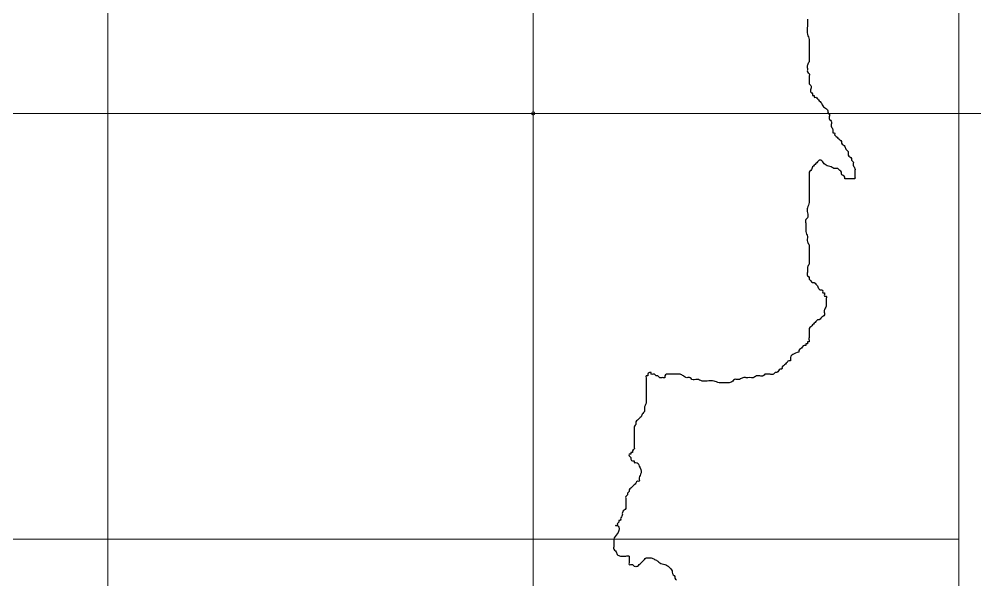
# Model space of a CAD drawing. Header units: metres. Extents: x -400 to 2000400, y -400 to 948520.
# Drawn here: x 1379183 to 1603761, y 290428 to 422141 of the extents above; entities that cross this region are included whole.
import ezdxf

# ---------------------------------------------------------------- set-up
doc = ezdxf.new("R2010")
doc.units = ezdxf.units.M
doc.header["$LTSCALE"] = 1600
doc.header["$PDMODE"] = 32
doc.header["$PDSIZE"] = 800
doc.layers.add('1', color=7, linetype='Continuous', lineweight=25)
doc.layers.add('3', color=7, linetype='Continuous', lineweight=13)

msp = doc.modelspace()

# ---------------------------------------------------------------- linework, layer by layer
at = {"layer": '1'}
for points in [[(1564410, 422141), (1564410, 421342), (1564410, 420544), (1564410, 418549), (1564809, 417351), (1564809, 416553), (1564809, 416154), (1564809, 415356), (1564809, 414557), (1564809, 413759), (1564809, 412961), (1564809, 412162), (1564410, 411364), (1564410, 410566), (1564410, 410167), (1564410, 409768), (1564809, 409369), (1564809, 408570), (1564809, 407772), (1564809, 407373), (1564809, 406974), (1565208, 406575), (1565208, 405776), (1565208, 404978), (1565607, 404579), (1565607, 404180), (1566006, 404180), (1566006, 403781), (1566405, 403781), (1566804, 403382), (1567202, 402983), (1567601, 402583), (1568000, 401785), (1568399, 401386), (1569197, 400588), (1569197, 400189), (1569596, 399789), (1569596, 399390), (1569596, 398592), (1569995, 398193), (1569995, 397395), (1569995, 396996), (1570394, 396197), (1570394, 395798), (1570394, 395399), (1570793, 395399), (1570793, 395000), (1571192, 394601), (1571591, 394202), (1571990, 393803), (1572389, 393403), (1572389, 393004), (1572788, 392605), (1573187, 392206), (1573586, 391408), (1573985, 391009), (1573985, 390210), (1574384, 389811), (1574783, 389412), (1574783, 389013), (1575182, 388614), (1575182, 388215), (1575182, 387816), (1575581, 387017), (1575581, 386618), (1575581, 385820), (1575581, 385421), (1575581, 385022), (1575581, 384623), (1575182, 384623), (1574783, 384623), (1574384, 384623), (1573985, 384623), (1573586, 384623), (1573187, 384623), (1573187, 385022), (1572788, 385421), (1572389, 385820), (1572389, 386219), (1571990, 386618), (1571591, 387017), (1570793, 387017), (1569995, 387416), (1568798, 387816), (1568000, 388614), (1567601, 389013), (1567202, 389013), (1566804, 388614), (1566405, 388215), (1566006, 387816), (1565607, 387416)], [(1565607, 387416), (1565208, 386618), (1564809, 386219), (1564809, 385820), (1564809, 385022), (1564809, 384623), (1564809, 384223), (1564809, 383824), (1564809, 383425), (1564809, 383026), (1564809, 382627), (1564809, 381829), (1564809, 381430), (1564809, 380631), (1564809, 380232), (1564809, 379434), (1564809, 379035), (1564410, 377837), (1564410, 376640), (1564410, 375443), (1564011, 375043), (1564011, 374245), (1564011, 373447), (1564011, 372649), (1564011, 372250), (1564410, 371052), (1564410, 369855), (1564809, 369057), (1564809, 368657), (1564809, 368258), (1564809, 367460), (1564809, 367061), (1564809, 366263), (1564809, 365864), (1564809, 365464), (1564809, 365065), (1564809, 364666), (1564410, 363868), (1564410, 363469), (1564410, 362670), (1564410, 361872), (1564809, 361473), (1564809, 361074), (1565208, 360675), (1565607, 360276), (1566006, 360276), (1566405, 359877), (1566804, 359477), (1567202, 358679), (1568000, 358280), (1568000, 357881), (1568399, 357881), (1568399, 357482), (1568399, 357083), (1568798, 357083), (1568798, 356284), (1568798, 355885), (1568798, 355486), (1568798, 354688), (1568399, 353890), (1568399, 353091), (1568399, 352692), (1568000, 352293), (1567601, 351894), (1567202, 351495), (1566804, 351495), (1566405, 351096), (1566006, 350697), (1565607, 350297), (1565208, 349898), (1564809, 349499), (1564809, 349100), (1564809, 348302), (1564809, 347504), (1564809, 346705), (1564809, 346306), (1564410, 346306), (1564410, 345907), (1564011, 345907), (1564011, 345508), (1563612, 345508), (1563213, 345109), (1562814, 344710), (1562415, 344311), (1562415, 343911)], [(1562415, 343911), (1560420, 342315), (1560420, 341916), (1560021, 341916), (1559622, 341517), (1559223, 341117), (1558824, 340718), (1558425, 340319), (1558425, 339920), (1558026, 339920), (1557627, 339521), (1557228, 339122), (1556829, 339122), (1556430, 338723), (1555632, 338723), (1555233, 338723), (1554435, 338723), (1554036, 338324), (1553238, 338324), (1552440, 338324), (1551642, 337924), (1551243, 337924), (1550445, 337924), (1550047, 337924), (1549249, 337924), (1548451, 337525), (1547653, 337525), (1547254, 337525), (1546855, 337126), (1546057, 336727), (1545259, 336727), (1544461, 336727), (1543663, 336727), (1542466, 337126), (1540870, 337126), (1539673, 337126), (1538476, 337525), (1537279, 337525), (1536880, 337924), (1536082, 337924), (1535284, 338324), (1534486, 338723), (1534087, 338723), (1533688, 338723), (1532891, 338723), (1532093, 338723), (1531694, 338723), (1531295, 338723), (1530896, 338324), (1530896, 337924), (1530497, 337924), (1530098, 337924), (1529699, 337924), (1529300, 338324), (1528901, 338324), (1528502, 338723), (1528103, 338723), (1527704, 338723), (1527704, 339122), (1527305, 339122), (1526906, 338723), (1526906, 338324), (1526507, 338324), (1526507, 337924), (1526507, 337525), (1526507, 337126), (1526507, 336727), (1526507, 336328), (1526507, 335929), (1526507, 335530), (1526507, 334731), (1526507, 334332), (1526507, 333933), (1526507, 333135), (1526507, 331938), (1526108, 330740), (1526108, 329942), (1525709, 329543), (1525310, 328744), (1524911, 328345), (1524512, 327946), (1524113, 327547), (1524113, 327148), (1523714, 326350), (1523714, 325551), (1523714, 325152), (1523714, 324753), (1523714, 324354), (1523714, 323955), (1523714, 323157), (1523714, 322758)], [(1523714, 322758), (1523714, 321959), (1523714, 321560), (1523714, 321161), (1523315, 320762), (1523315, 320363), (1522916, 320363), (1522916, 319964), (1522517, 319964), (1522517, 319565), (1522916, 319165), (1522916, 318766), (1523315, 318367), (1523714, 318367), (1523714, 317968), (1524113, 317968), (1524911, 317170), (1525310, 315573), (1524911, 314376), (1524911, 313977), (1524911, 313578), (1524512, 313578), (1524113, 313178), (1523315, 312380), (1522916, 311981), (1522517, 311582), (1522517, 311183), (1522118, 310784), (1522118, 310385), (1521719, 309985), (1521719, 309586), (1521719, 309187), (1521719, 308788), (1521719, 308389), (1521719, 307591), (1521719, 307192), (1521320, 306792), (1520921, 305994), (1520921, 305595), (1520522, 304797), (1520522, 304398), (1520123, 304398), (1520123, 303998), (1519724, 303599), (1519724, 303200), (1519325, 303200), (1519724, 303200), (1520123, 302801), (1519724, 301205), (1518926, 300007), (1518926, 299608), (1518926, 299209), (1518926, 298810), (1518926, 298411), (1518926, 297612), (1519325, 297213), (1519724, 296415), (1520522, 296016), (1520921, 296016), (1521320, 296016), (1521719, 296016), (1522517, 296016), (1522517, 295617), (1522517, 295218), (1522517, 294819), (1522517, 294419), (1522517, 294020), (1522916, 294020), (1523315, 294020), (1523714, 293621), (1524113, 293621), (1524512, 293621), (1524911, 294020), (1525310, 294419), (1525709, 294819), (1526108, 295218), (1526507, 295617), (1526906, 295617), (1527305, 295617), (1527704, 295617), (1528502, 295218), (1529300, 294819), (1529699, 294419), (1530896, 294020), (1531694, 293621), (1532093, 293222), (1532492, 292823), (1532891, 291625), (1533289, 291226), (1533289, 290827), (1533688, 290428)]]:
    msp.add_spline(points, degree=3, dxfattribs=at)
at = {"layer": '3'}
for p, q in [((1500000, 900000), (1500000, 0)), ((1600000, 900000), (1600000, 0)), ((1400000, 600000), (1400000, 0)), ((900000, 400000), (2000000, 400000)), ((900000, 300000), (1600000, 300000))]:
    msp.add_line(p, q, dxfattribs=at)
msp.add_point((1500000, 400000), dxfattribs=at)

doc.saveas('drawing.dxf')
